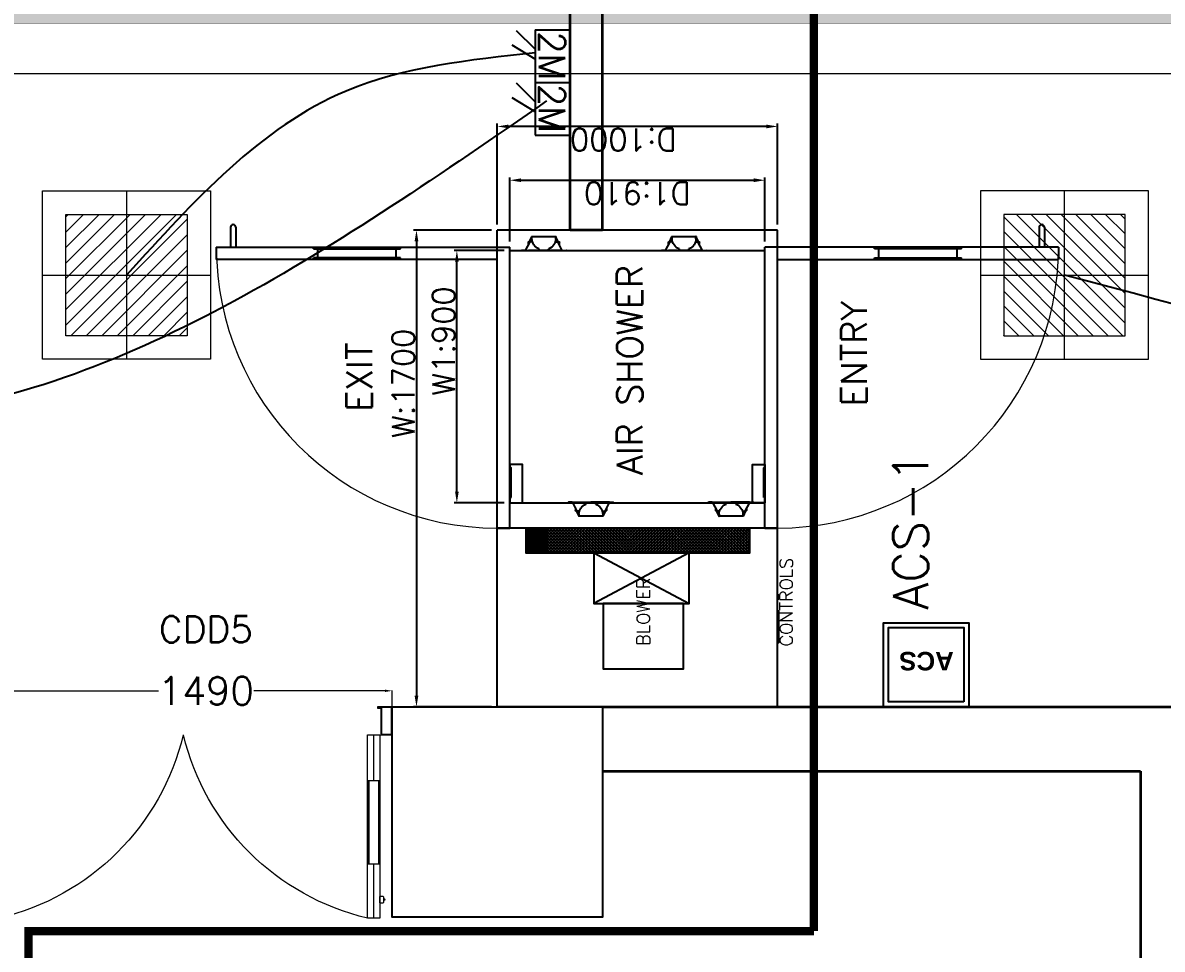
# Model space of a CAD drawing. Extents: x 3505867 to 3988380, y -625948 to -590408.
# Drawn here: x 3519461 to 3523526, y -607143 to -603838 of the extents above; entities that cross this region are included whole.
import ezdxf

# ---------------------------------------------------------------- set-up
doc = ezdxf.new("R2010")
doc.units = 0
doc.header["$LTSCALE"] = 6
doc.header["$MEASUREMENT"] = 0
doc.linetypes.add('CONTINIOUS', pattern=[0])
doc.linetypes.add('CONTINU', pattern=[0])
doc.layers.get('0').update_dxf_attribs({"linetype": 'CONTINUOUS'})
doc.layers.get('Defpoints').update_dxf_attribs({"linetype": 'CONTINUOUS'})
for name, color, linetype, lineweight in [('1200 Door', 144, 'CONTINUOUS', 5), ('Double Leaf Door', 4, 'CONTINUOUS', 18), ('ELE-36W EMERGENCY  LED LIGHT', 7, 'CONTINUOUS', 18), ('ELE-36W LED LIGHT', 210, 'CONTINUOUS', 18), ('ELE-CABLE TRAY', 31, 'CONTINUOUS', 18), ('ELE. DB', 1, 'CONTINUOUS', 9), ('HTL-AC UNIT', 5, 'CONTINUOUS', 25), ('MEP_HVAC_VRF_COPPER_PIPE', 6, 'CONTINUOUS', 9), ('WALL', 10, 'CONTINUOUS', 35)]:
    doc.layers.add(name, color=color, linetype=linetype, lineweight=lineweight)
for name, color, linetype in [('AIR SHOWER', 7, 'CONTINUOUS'), ('COL', 5, 'CONTINUOUS'), ('DIM', 7, 'CONTINUOUS'), ('ELE 36W EMERGENCY LIGHT', 5, 'CONTINUOUS'), ('ELE 36W LED LIGHT', 6, 'CONTINUOUS'), ('ELE-2M RAW P.SB', 40, 'CONTINUOUS'), ('ELE-2M UPS P.SB', 3, 'CONTINUOUS'), ('FA-FIRE TEXT', 7, 'CONTINUOUS'), ('LV-ACS', 30, 'CONTINUOUS'), ('LV.CC CEMARA', 66, 'CONTINUOUS')]:
    doc.layers.add(name, color=color, linetype=linetype)
doc.layers.add('ELE-LIGHTING WIRING', color=7, linetype='CONTINUOUS', true_color=0x63d7b6)
doc.styles.add('ROMANS', font='romans.shx')
doc.styles.get("Standard").update_dxf_attribs({"font": 'SIMPLEX'})
doc.styles.add('T 1-25', font='segoeui.ttf', dxfattribs={"width": 0.8, "height": 50})
doc.dimstyles.new('AEPL1', dxfattribs={"dimtxt": 100, "dimasz": 25, "dimexe": 1.25, "dimexo": 50, "dimtad": 0, "dimdec": 0, "dimtxsty": 'ROMANS', "dimcen": 2.5, "dimclrd": 250, "dimclre": 250, "dimadec": 0, "dimazin": 0, "dimtfac": 1, "dimtdec": 0, "dimtmove": 0, "dimatfit": 3, "dimfxl": 1, "dimlwd": 0, "dimlwe": 0, "dimarcsym": 0})
doc.dimstyles.new('BIGDFD', dxfattribs={"dimtxt": 8, "dimasz": 4, "dimexe": 1, "dimexo": 2, "dimtad": 1, "dimlfac": 10, "dimtxsty": 'Standard', "dimcen": 2.5, "dimclrd": 5, "dimclre": 3, "dimclrt": 1, "dimadec": 0, "dimazin": 0, "dimtfac": 1, "dimtmove": 0, "dimatfit": 3, "dimfxl": 1, "dimarcsym": 0})
doc.dimstyles.new('BIGDFD$0', dxfattribs={"dimtxt": 8, "dimasz": 4, "dimexe": 1, "dimexo": 2, "dimtad": 1, "dimlfac": 10, "dimtxsty": 'Standard', "dimcen": 2.5, "dimclrd": 5, "dimclre": 3, "dimclrt": 1, "dimadec": 0, "dimazin": 0, "dimtfac": 1, "dimtmove": 0, "dimatfit": 3, "dimfxl": 1, "dimarcsym": 0})
doc.dimstyles.new('D 1-25', dxfattribs={"dimtxt": 50, "dimasz": 12.5, "dimexe": 0, "dimexo": 10, "dimgap": 0, "dimtad": 0, "dimdec": 0, "dimzin": 0, "dimdsep": 46, "dimtxsty": 'T 1-25', "dimblk": 'ARCHTICK', "dimcen": 5, "dimclrd": 256, "dimclre": 256, "dimclrt": 256, "dimadec": 0, "dimazin": 0, "dimtfac": 50, "dimtdec": 0, "dimtmove": 1, "dimatfit": 2, "dimfxl": 1, "dimtolj": 1, "dimtzin": 0, "dimarcsym": 0})

# ---------------------------------------------------------------- blocks, each defined once
blk = doc.blocks.new('*D129')
at = {"layer": 'Defpoints', "color": 0, "linetype": 'ByBlock'}
for p in [(-23015, 7717.3), (-24505, 7545.2), (-23015, 7545.2)]:
    blk.add_point(p, dxfattribs=at)
at = {"layer": 'DIM', "color": 250, "linetype": 'ByBlock', "lineweight": 0}
for p, q in [((-24505, 7595.2), (-24505, 7718.6)), ((-24480, 7717.3), (-23848.4, 7717.3)), ((-23040, 7717.3), (-23509, 7717.3)), ((-23015, 7595.2), (-23015, 7718.6))]:
    blk.add_line(p, q, dxfattribs=at)
at = {"layer": 'DIM', "color": 250, "linetype": 'ByBlock'}
for points in [[(-24480, 7721.5), (-24480, 7713.2), (-24505, 7717.3)], [(-23040, 7713.2), (-23040, 7721.5), (-23015, 7717.3)]]:
    blk.add_solid(points, dxfattribs=at)
at = {"layer": 'DIM', "color": 0, "linetype": 'ByBlock', "insert": (-23678.7, 7717.3), "char_height": 100, "attachment_point": 5, "style": 'ROMANS'}
blk.add_mtext('1490', dxfattribs=at)
blk = doc.blocks.new('1500x2100x100 DD')
at = {"layer": 'Double Leaf Door'}
for points in [[(49.2, 263.9), (54.1, 263.9), (54.1, 560.4), (49.2, 560.4)], [(92.8, 560.4), (87.8, 560.4), (87.8, 263.9), (92.8, 263.9)], [(1407.2, 560.4), (1412.2, 560.4), (1412.2, 263.9), (1407.2, 263.9)], [(1450.8, 263.9), (1445.9, 263.9), (1445.9, 560.4), (1450.8, 560.4)]]:
    blk.add_hatch(color=6, dxfattribs=at).paths.add_polyline_path(points)
at = {"layer": 'Double Leaf Door', "color": 8}
for p, q in [((49.2, 100), (49.2, 754.2)), ((49.2, 754.2), (92.8, 754.2)), ((71, 560.4), (71, 754.2)), ((92.8, 754.2), (92.8, 100)), ((1450.8, 754.2), (1407.2, 754.2)), ((1407.2, 754.2), (1407.2, 100)), ((1429, 560.4), (1429, 754.2)), ((1450.8, 100), (1450.8, 754.2)), ((34.8, 696.7), (34.8, 678.8)), ((49.2, 698.7), (36.7, 698.7)), ((49.2, 698.7), (49.2, 676.8)), ((1450.8, 698.7), (1463.3, 698.7)), ((1450.8, 698.7), (1450.8, 676.8)), ((1465.2, 696.7), (1465.2, 678.8)), ((36.7, 676.8), (49.2, 676.8)), ((1463.3, 676.8), (1450.8, 676.8)), ((71, 100), (71, 263.9)), ((1429, 100), (1429, 263.9)), ((5, 100), (5, 0)), ((45.2, 100), (5, 100)), ((7, 98), (7, 2)), ((43.2, 98), (7, 98)), ((43.2, 3), (43.2, 98)), ((45.2, 5), (45.2, 100)), ((92.8, 100), (49.2, 100)), ((1407.2, 100), (1450.8, 100)), ((1454.8, 5), (1454.8, 100)), ((1454.8, 100), (1495, 100)), ((1456.8, 3), (1456.8, 98)), ((1456.8, 98), (1493, 98)), ((1493, 98), (1493, 2)), ((1495, 100), (1495, 0)), ((5, 0), (45.2, 0)), ((7, 2), (45.2, 2)), ((55.1, 3), (43.2, 3)), ((57.1, 5), (45.2, 5)), ((45.2, 2), (55.1, 2)), ((45.2, 0), (57.1, 0)), ((55.1, 2), (55.1, 3)), ((57.1, 0), (57.1, 5)), ((1442.9, 0), (1442.9, 5)), ((1442.9, 5), (1454.8, 5)), ((1454.8, 0), (1442.9, 0)), ((1444.9, 2), (1444.9, 3)), ((1444.9, 3), (1456.8, 3)), ((1454.8, 2), (1444.9, 2)), ((1493, 2), (1454.8, 2)), ((1495, 0), (1454.8, 0))]:
    blk.add_line(p, q, dxfattribs=at)
at = {"layer": 'Double Leaf Door', "color": 6}
for p, q in [((92.8, 560.4), (49.2, 560.4)), ((49.2, 560.4), (49.2, 263.9)), ((54.1, 263.9), (54.1, 560.4)), ((87.8, 263.9), (87.8, 560.4)), ((92.8, 263.9), (92.8, 560.4)), ((1407.2, 263.9), (1407.2, 560.4)), ((1407.2, 560.4), (1450.8, 560.4)), ((1412.2, 263.9), (1412.2, 560.4)), ((1445.9, 263.9), (1445.9, 560.4)), ((1450.8, 560.4), (1450.8, 263.9)), ((49.2, 263.9), (92.8, 263.9)), ((1450.8, 263.9), (1407.2, 263.9))]:
    blk.add_line(p, q, dxfattribs=at)
at = {"layer": 'Double Leaf Door', "color": 6, "ltscale": 100}
for p, q in [((87.8, 560.4), (87.8, 263.9)), ((1412.2, 560.4), (1412.2, 263.9))]:
    blk.add_line(p, q, dxfattribs=at)
at = {"layer": 'Double Leaf Door', "color": 6}
for points in [[(49.2, 560.4), (49.2, 263.9), (54.1, 263.9), (54.1, 560.4), (49.2, 560.4)], [(92.8, 560.4), (92.8, 263.9), (87.8, 263.9), (87.8, 560.4), (92.8, 560.4)], [(1407.2, 560.4), (1407.2, 263.9), (1412.2, 263.9), (1412.2, 560.4), (1407.2, 560.4)], [(1450.8, 560.4), (1450.8, 263.9), (1445.9, 263.9), (1445.9, 560.4), (1450.8, 560.4)]]:
    blk.add_lwpolyline(points, dxfattribs=at)
at = {"layer": 'Double Leaf Door', "ltscale": 5000}
for points in [[(49.2, 560.4), (49.2, 263.9), (54.1, 263.9), (54.1, 560.4), (49.2, 560.4)], [(1450.8, 560.4), (1450.8, 263.9), (1445.9, 263.9), (1445.9, 560.4), (1450.8, 560.4)]]:
    blk.add_lwpolyline(points, dxfattribs=at)
at = {"layer": 'Double Leaf Door', "color": 8}
for centre, radius, start, end in [((-111.3, -108), 886, 13.5745, 76.6836), ((1611.3, -108), 886, 103.3164, 166.4255), ((34.8, 687.7), 3.72, 90, 270), ((36.7, 696.7), 1.98, 90, 180), ((1463.3, 696.7), 1.98, 0, 90), ((1465.2, 687.7), 3.72, 270, 90), ((36.7, 678.8), 1.98, 180, 270), ((1463.3, 678.8), 1.98, 270, 0)]:
    blk.add_arc(centre, radius, start, end, dxfattribs=at)
blk = doc.blocks.new('*D26')
at = {"color": 3, "lineweight": -2, "transparency": 16777216}
for p, q in [((72.76, 197.74), (72.76, 215.65)), ((162.76, 197.74), (162.76, 215.65))]:
    blk.add_line(p, q, dxfattribs=at)
at = {"color": 5, "lineweight": -2, "transparency": 16777216}
blk.add_line((76.76, 214.65), (158.76, 214.65), dxfattribs=at)
at = {"color": 5, "transparency": 16777216}
for points in [[(76.76, 215.31), (76.76, 213.98), (72.76, 214.65)], [(158.76, 213.98), (158.76, 215.31), (162.76, 214.65)]]:
    blk.add_solid(points, dxfattribs=at)
at = {"layer": 'Defpoints', "color": 0, "transparency": 16777216}
for p in [(162.76, 214.65), (72.76, 195.74), (162.76, 195.74)]:
    blk.add_point(p, dxfattribs=at)
at = {"color": 1, "transparency": 16777216, "insert": (130.44, 219.36), "char_height": 8, "attachment_point": 5}
blk.add_mtext('W1:900', dxfattribs=at)
blk = doc.blocks.new('*D27')
at = {"color": 3, "lineweight": -2, "transparency": 16777216}
for p, q in [((0, 202.24), (0, 230.07)), ((170, 202.24), (170, 230.07))]:
    blk.add_line(p, q, dxfattribs=at)
at = {"color": 5, "lineweight": -2, "transparency": 16777216}
blk.add_line((166, 229.07), (4, 229.07), dxfattribs=at)
at = {"color": 5, "transparency": 16777216}
for points in [[(4, 229.74), (4, 228.4), (0, 229.07)], [(166, 228.4), (166, 229.74), (170, 229.07)]]:
    blk.add_solid(points, dxfattribs=at)
at = {"layer": 'Defpoints', "color": 0, "transparency": 16777216}
for p in [(0, 229.07), (0, 200.24), (170, 200.24)]:
    blk.add_point(p, dxfattribs=at)
at = {"color": 1, "transparency": 16777216, "insert": (115.34, 233.78), "char_height": 8, "attachment_point": 5}
blk.add_mtext('W:1700', dxfattribs=at)
blk = doc.blocks.new('nolllw new')
for p, q in [((-138.6, 13.9), (-138.1, 15.3)), ((-124.2, 15.9), (-137.1, 15.9)), ((-123.3, 15.4), (-107, -15.4)), ((-112.6, 13.9), (-2.6, 13.9)), ((8.1, 15.4), (-8.1, -15.4)), ((9, 15.9), (22, 15.9)), ((23.4, 13.9), (22.7, 15.9)), ((23.4, 13.9), (22.9, 15.3)), ((-100.3, -15.9), (-106.1, -15.9)), ((-14.9, -15.9), (-9, -15.9))]:
    blk.add_line(p, q)
at = {"color": 19}
for p, q in [((-124.2, 15.9), (-57.6, 15.9)), ((9, 15.9), (-57.6, 15.9)), ((-100.1, -34.1), (-15, -34.1))]:
    blk.add_line(p, q, dxfattribs=at)
at = {"color": 1}
for p, q in [((-74.6, 14.6), (-74.6, 10.7)), ((-40.6, 14.6), (-40.6, 10.7)), ((-100, -26.8), (-100, -34.1)), ((-15.1, -26.8), (-15.1, -34.1))]:
    blk.add_line(p, q, dxfattribs=at)
at = {"color": 3}
for p, q in [((-112.9, -4.5), (-112.9, -13.1)), ((-109.6, -16.1), (-109.9, -16.1)), ((-108.7, -16.7), (-100.8, -33.8)), ((-100.3, -34.1), (-100.1, -34.1)), ((-14.8, -34.1), (-15, -34.1)), ((-6.5, -16.7), (-14.4, -33.8)), ((-5.6, -16.1), (-5.3, -16.1)), ((-2.3, -4.5), (-2.3, -13.1))]:
    blk.add_line(p, q, dxfattribs=at)
for centre, radius, start, end in [((-137.1, 14.9), 1, 90, 159.381), ((-124.2, 14.9), 1, 27.8597, 90), ((9, 14.9), 1, 90, 152.1403), ((22, 14.9), 1, 20.619, 90), ((-106.1, -14.9), 1, 207.8597, 270), ((-100.3, -14.9), 1, 270, 343.3261), ((-60.8, -26.8), 40.2, 161.5212, 163.3261), ((-54.4, -26.8), 40.2, 16.6739, 18.4788), ((-14.9, -14.9), 1, 196.6739, 270), ((-9, -14.9), 1, 270, 332.1403)]:
    blk.add_arc(centre, radius, start, end)
at = {"color": 1}
for centre, radius, start, end in [((-60.8, -26.8), 39.2, 111.5891, 180), ((-75.6, 10.7), 1, 291.5891, 0), ((-74.2, 14.5), 0.396, 106.6984, 167.5275), ((-41, 14.5), 0.396, 12.4725, 73.3016), ((-39.6, 10.7), 1, 180, 248.4109), ((-54.4, -26.8), 39.2, 0, 68.4109)]:
    blk.add_arc(centre, radius, start, end, dxfattribs=at)
at = {"color": 3}
for centre, radius, start, end in [((-109.9, -13.1), 3, 180, 270), ((-109.6, -17.1), 1, 24.7129, 90), ((-100.3, -33.6), 0.5, 204.7129, 270), ((-14.8, -33.6), 0.5, 270, 335.2871), ((-5.6, -17.1), 1, 90, 155.2871), ((-5.3, -13.1), 3, 270, 0)]:
    blk.add_arc(centre, radius, start, end, dxfattribs=at)
blk = doc.blocks.new('*D29')
at = {"layer": 'AIR SHOWER', "color": 3, "lineweight": -2, "transparency": 16777216}
for p, q in [((172, 200.24), (208.02, 200.24)), ((172, 100.24), (208.02, 100.24))]:
    blk.add_line(p, q, dxfattribs=at)
at = {"layer": 'AIR SHOWER', "color": 5, "lineweight": -2, "transparency": 16777216}
blk.add_line((207.02, 104.24), (207.02, 196.24), dxfattribs=at)
at = {"layer": 'AIR SHOWER', "color": 5, "transparency": 16777216}
for points in [[(207.68, 196.24), (206.35, 196.24), (207.02, 200.24)], [(206.35, 104.24), (207.68, 104.24), (207.02, 100.24)]]:
    blk.add_solid(points, dxfattribs=at)
at = {"layer": 'Defpoints', "color": 0, "transparency": 16777216}
for p in [(170, 200.24), (207.02, 200.24), (170, 100.24)]:
    blk.add_point(p, dxfattribs=at)
at = {"layer": 'AIR SHOWER', "color": 1, "transparency": 16777216, "insert": (202.31, 155.27), "char_height": 8, "attachment_point": 5, "rotation": 90}
blk.add_mtext('D:1000', dxfattribs=at)
blk = doc.blocks.new('*D30')
at = {"layer": 'AIR SHOWER', "color": 3, "lineweight": -2, "transparency": 16777216}
for p, q in [((166, 195.74), (188.83, 195.74)), ((166, 104.74), (188.83, 104.74))]:
    blk.add_line(p, q, dxfattribs=at)
at = {"layer": 'AIR SHOWER', "color": 5, "lineweight": -2, "transparency": 16777216}
blk.add_line((187.83, 191.74), (187.83, 108.74), dxfattribs=at)
at = {"layer": 'AIR SHOWER', "color": 5, "transparency": 16777216}
for points in [[(188.5, 191.74), (187.17, 191.74), (187.83, 195.74)], [(187.17, 108.74), (188.5, 108.74), (187.83, 104.74)]]:
    blk.add_solid(points, dxfattribs=at)
at = {"layer": 'Defpoints', "color": 0, "transparency": 16777216}
for p in [(164, 195.74), (164, 104.74), (187.83, 104.74)]:
    blk.add_point(p, dxfattribs=at)
at = {"layer": 'AIR SHOWER', "color": 1, "transparency": 16777216, "insert": (183.12, 150.24), "char_height": 8, "attachment_point": 5, "rotation": 90}
blk.add_mtext('D1:910', dxfattribs=at)
blk = doc.blocks.new('light300x600')
at = {"layer": 'ELE-36W LED LIGHT', "lineweight": 0}
for p, q in [((918214.7, -78407.4), (918214.7, -79007.4)), ((918814.7, -78407.4), (918214.7, -78407.4)), ((918514.7, -78407.4), (918514.7, -79007.4)), ((918814.7, -79007.4), (918814.7, -78407.4)), ((918298.3, -78491.3), (918298.6, -78491)), ((918298.3, -78544.3), (918351.6, -78491)), ((918298.3, -78597.3), (918404.7, -78491)), ((918298.3, -78650.4), (918457.7, -78491)), ((918298.3, -78703.4), (918510.7, -78491)), ((918298.3, -78756.4), (918563.8, -78491)), ((918298.3, -78809.5), (918616.8, -78491)), ((918298.3, -78862.5), (918669.8, -78491)), ((918298.3, -78915.5), (918722.9, -78491)), ((918298.3, -78491), (918298.3, -78923.7)), ((918731.1, -78491), (918298.3, -78491)), ((918731.1, -78923.7), (918731.1, -78491)), ((918343.2, -78923.7), (918731.1, -78535.8)), ((918396.2, -78923.7), (918731.1, -78588.8)), ((918449.2, -78923.7), (918731.1, -78641.9)), ((918502.3, -78923.7), (918731.1, -78694.9)), ((918214.7, -78707.4), (918814.7, -78707.4)), ((918555.3, -78923.7), (918731.1, -78747.9)), ((918608.3, -78923.7), (918731.1, -78801)), ((918661.3, -78923.7), (918731.1, -78854)), ((918298.3, -78923.7), (918731.1, -78923.7)), ((918714.4, -78923.7), (918731.1, -78907)), ((918214.7, -79007.4), (918814.7, -79007.4))]:
    blk.add_line(p, q, dxfattribs=at)
blk = doc.blocks.new('ELE.EMERGENCY 40W LED LIGHT')
at = {"layer": 'ELE-36W EMERGENCY  LED LIGHT'}
h = blk.add_hatch(dxfattribs=at)
h.set_pattern_fill('ANSI31', color=5, scale=300, style=0)
h.paths.add_polyline_path([(-207.7, -207.7), (-207.7, 207.7), (207.7, 207.7), (207.7, -207.7)])
for p, q in [((0, 288), (0, -288)), ((-288, 0), (288, 0))]:
    blk.add_line(p, q, dxfattribs=at)
for points in [[(-288, -288), (-288, 288), (288, 288), (288, -288)], [(-207.7, -207.7), (-207.7, 207.7), (207.7, 207.7), (207.7, -207.7)]]:
    blk.add_lwpolyline(points, close=True, dxfattribs=at)
blk = doc.blocks.new('2M SB')
at = {"layer": 'ELE-2M RAW P.SB'}
for p, q in [((-133.8, 160), (-69.3, 265.2)), ((-88.2, 160), (-3.4, 244.9)), ((-240, 160), (-240, 0)), ((0, 160), (-240, 160)), ((0, 160), (0, 0))]:
    blk.add_line(p, q, dxfattribs=at)
blk.add_text('2M', height=120, rotation=180, dxfattribs=at).set_placement((-6, 143))
blk = doc.blocks.new('2M UPS SB')
at = {"layer": 'ELE-2M UPS P.SB', "color": 3}
for p, q in [((-133.8, 160), (-69.3, 265.2)), ((-88.2, 160), (-3.4, 244.9)), ((-240, 160), (-240, 0)), ((0, 160), (-240, 160)), ((0, 160), (0, 0))]:
    blk.add_line(p, q, dxfattribs=at)
blk.add_text('2M', height=120, rotation=180, dxfattribs=at).set_placement((-6, 143))
blk = doc.blocks.new('WDD')
at = {"layer": 'ELE-LIGHTING WIRING', "color": 254, "linetype": 'ByBlock'}
blk.add_spline([(11300, 9757.4), (10625.4, 9621.4), (9842.5, 8965)], degree=3, dxfattribs=at)
at = {"layer": 'ELE-LIGHTING WIRING', "linetype": 'ByBlock'}
for points in [[(11340.6, 9586), (9072.1, 8468.8), (6677.5, 8965)], [(18010, 7889.9), (15805.2, 8311), (13188.8, 8965)]]:
    blk.add_spline(points, degree=3, dxfattribs=at)
at = {"layer": 'ELE 36W EMERGENCY LIGHT', "xscale": 1.041666666677768, "yscale": 1.041666666677768, "zscale": 1.041666666677768}
blk.add_blockref('ELE.EMERGENCY 40W LED LIGHT', (9842.5, 8965), dxfattribs=at)
at = {"layer": 'ELE 36W LED LIGHT', "rotation": 89.9999999995464}
blk.add_blockref('light300x600', (-65518.6, -909549.7), dxfattribs=at)
at = {"layer": 'ELE-2M RAW P.SB', "color": 6, "xscale": 0.7812500000005363, "yscale": 0.7812500000005363, "zscale": 0.7812500000005363, "rotation": 89.99999999999979}
blk.add_blockref('2M SB', (11425, 9652), dxfattribs=at)
at = {"layer": 'ELE-2M UPS P.SB', "color": 6, "xscale": 0.7812500000005363, "yscale": 0.7812500000005363, "zscale": 0.7812500000005363, "rotation": 89.9999999999999}
blk.add_blockref('2M UPS SB', (11425, 9839.5), dxfattribs=at)
blk = doc.blocks.new('*D340')
at = {"layer": 'Defpoints', "color": 0, "linetype": 'ByBlock'}
for p in [(5860.6, 9862.2), (26891.3, 9862.2), (5860.6, 9683.8)]:
    blk.add_point(p, dxfattribs=at)
at = {"layer": 'ELE-CABLE TRAY', "color": 7, "linetype": 'CONTINIOUS', "lineweight": -2}
for p, q in [((5860.6, 9852.2), (5860.6, 9683.8)), ((26891.3, 9852.2), (26891.3, 9683.8)), ((5960.6, 9683.8), (16061.7, 9683.8)), ((26791.3, 9683.8), (16690.3, 9683.8))]:
    blk.add_line(p, q, dxfattribs=at)
at = {"layer": 'ELE-CABLE TRAY', "color": 7, "linetype": 'ByBlock'}
for points in [[(5960.6, 9700.5), (5960.6, 9667.1), (5860.6, 9683.8)], [(26791.3, 9667.1), (26791.3, 9700.5), (26891.3, 9683.8)]]:
    blk.add_solid(points, dxfattribs=at)
at = {"layer": 'ELE-CABLE TRAY', "color": 7, "linetype": 'ByBlock', "insert": (16376, 9683.8), "char_height": 150, "attachment_point": 5, "style": 'ROMANS'}
blk.add_mtext('\\A1;21031', dxfattribs=at)
blk = doc.blocks.new('ACS')
at = {"layer": 'LV-ACS'}
for points in [[(-346.1, 0), (346.1, 0), (346.1, -681.4), (-346.1, -681.4)], [(-306.1, -40), (306.1, -40), (306.1, -641.4), (-306.1, -641.4)]]:
    blk.add_lwpolyline(points, close=True, dxfattribs=at)
at = {"layer": 'LV-ACS', "color": 0, "insert": (-224.2, -295.2), "char_height": 150, "width": 1536.556, "attachment_point": 1}
blk.add_mtext('{\\fArial|b1|i0|c0|p34;ACS}', dxfattribs=at)
blk = doc.blocks.new('EFRWR')
at = {"layer": 'LV-ACS', "color": 0, "xscale": 0.4402729995893681, "yscale": 0.4402729995893681, "zscale": 0.4402729995893681, "rotation": 180}
blk.add_blockref('ACS', (12695, 7425), dxfattribs=at)
at = {"layer": 'FA-FIRE TEXT', "color": 200, "linetype": 'CONTINU', "insert": (12577.1, 7771.2), "char_height": 125, "width": 349.838, "attachment_point": 1, "rotation": 90, "style": 'ROMANS'}
blk.add_mtext('{\\C256;ACS-1\\P}', dxfattribs=at)
blk = doc.blocks.new('DAD')
at = {"layer": 'MEP_HVAC_VRF_COPPER_PIPE', "color": 6, "linetype": 'ByBlock', "const_width": 30}
for points in [[(12294.8, 12539.4), (12294.8, 6625)], [(9492.4, 3224.8), (9492.4, 6625), (12294.8, 6625)]]:
    blk.add_lwpolyline(points, dxfattribs=at)
blk = doc.blocks.new('AIR SHOWER')
at = {"layer": 'AIR SHOWER'}
h = blk.add_hatch(dxfattribs=at)
h.set_pattern_fill('ANSI37', color=256, scale=0.24, angle=180, style=0)
h.set_pattern_definition([(45, (-36516.70436, 5170.6153), (-0.538815367, 0.538815367), []), (135, (-36516.70436, 5170.6153), (-0.538815367, -0.538815367), [])])
h.paths.add_polyline_path([(63.7649, 110.1138), (54.9235, 110.1138), (54.9235, 189.8012), (63.7649, 189.8012)])
h = blk.add_hatch(dxfattribs=at)
h.set_pattern_fill('ANSI37', color=256, scale=0.24, angle=180, style=0)
h.set_pattern_definition([(45, (-52704.6564, 3586.6221), (-0.538815367, 0.538815367), []), (135, (-52704.6564, 3586.6221), (-0.538815367, -0.538815367), [])])
h.paths.add_polyline_path([(54.9235, 189.5272), (63.7649, 189.5272), (63.7649, 182.3028), (54.9235, 182.3028)])
for p, q in [((159.5, 200.2351), (159.5, 300.4701)), ((164, 300.4701), (159.5, 300.4701)), ((164, 300.4701), (164, 200.2351)), ((171.05, 295.4201), (164, 295.4201)), ((171.05, 293.5201), (164, 293.5201)), ((159.5, 265.8021), (160.1, 265.8021)), ((160.1, 234.8021), (160.1, 265.8021)), ((160.1, 264.3021), (163.4, 264.3021)), ((163.4, 265.8021), (163.4, 234.8021)), ((163.4, 265.8021), (164, 265.8021)), ((160.1, 236.3021), (163.4, 236.3021)), ((159.5, 234.8021), (160.1, 234.8021)), ((163.4, 234.8021), (164, 234.8021)), ((0, 100.2351), (0, 200.2351)), ((0, 200.2351), (170, 200.2351)), ((63.7649, 200.2351), (63.7649, 195.7351)), ((63.7649, 100.2351), (63.7649, 200.2351)), ((164, 200.2351), (164, 195.7351)), ((170, 100.2351), (170, 200.2351)), ((170, 100.2351), (170, 200.2351)), ((63.7649, 195.7351), (164, 195.7351)), ((72.7649, 195.7351), (164, 195.7351)), ((72.7649, 195.7351), (72.7649, 104.7351)), ((162.7649, 195.7351), (162.7649, 104.7351)), ((162.7649, 195.7351), (162.7649, 104.7351)), ((54.9235, 165.7555), (36.841, 131.8309)), ((54.9235, 131.8309), (36.841, 165.7555)), ((63.7649, 104.7351), (164, 104.7351)), ((63.7649, 104.7351), (63.7649, 100.2351)), ((164, 100.2351), (164, 104.7351)), ((0, 100.2351), (170, 100.2351)), ((159.5, 100.2351), (159.5, 0)), ((164, 0), (164, 100.2351)), ((159.5, 65.6681), (160.1, 65.6681)), ((160.1, 65.6681), (160.1, 34.6681)), ((163.4, 34.6681), (163.4, 65.6681)), ((163.4, 65.6681), (164, 65.6681)), ((160.1, 64.1681), (163.4, 64.1681)), ((159.5, 34.6681), (160.1, 34.6681)), ((160.1, 36.1681), (163.4, 36.1681)), ((163.4, 34.6681), (164, 34.6681)), ((171.05, 6.95), (164, 6.95)), ((171.05, 5.05), (164, 5.05)), ((164, 0), (159.5, 0))]:
    blk.add_line(p, q, dxfattribs=at)
for points in [[(86.4277, 195.7351), (72.7649, 195.7351), (72.7649, 191.2865), (86.4277, 191.2865)], [(74.6432, 195.334), (85.2425, 195.334), (85.2425, 195.7351), (74.6432, 195.7351)], [(63.7649, 190.0987), (54.9235, 190.0987), (54.9235, 110.1138), (63.7649, 110.1138)], [(54.9235, 165.7555), (36.841, 165.7555), (36.841, 131.8309), (54.9235, 131.8309)], [(36.841, 162.4912), (13.6037, 162.4912), (13.6037, 133.8537), (36.841, 133.8537)], [(86.4277, 104.7351), (72.7649, 104.7351), (72.7649, 109.1836), (86.4277, 109.1836)], [(74.6432, 105.1361), (85.2425, 105.1361), (85.2425, 104.7351), (74.6432, 104.7351)], [(22.7846, 100.2351), (32.79, 100.2351), (32.79, 100.2351), (22.7846, 100.2351)], [(22.7846, 100.2351), (34.2228, 100.2351), (34.2228, 99.8821), (22.7846, 99.8821)], [(38.3459, 100.2351), (39.8996, 100.2351), (39.8996, 99.8823), (38.3459, 99.8823)]]:
    blk.add_lwpolyline(points, close=True, dxfattribs=at)
at = {"layer": 'AIR SHOWER', "color": 19, "lineweight": 0}
for centre, start, end in [((164, 200.2351), 90, 180), ((164, 100.2351), 180, 270)]:
    blk.add_arc(centre, 100.2351, start, end, dxfattribs=at)
at = {"layer": 'AIR SHOWER'}
for centre in [(171.05, 294.4701), (171.05, 6)]:
    blk.add_arc(centre, 0.95, 270, 90, dxfattribs=at)
at = {"layer": 'AIR SHOWER', "xscale": -0.1, "yscale": 0.1, "zscale": 0.1}
for p, rotation in [((164.3039, 177.8504), 89.99999999999997), ((71.3723, 172.6198), 269.9999999999856), ((164.3039, 127.8504), 89.99999999999997), ((71.3723, 122.6198), 269.9999999999856)]:
    blk.add_blockref('nolllw new', p, dxfattribs=dict(at, rotation=rotation))
at = {"layer": 'AIR SHOWER'}
for s, height, p in [('EXIT', 9.14932, (105.2922, 244.8428)), ('AIR SHOWER', 9.14932, (82.7486, 148.4504)), ('BLOWER', 4.57466, (21.8029, 145.8279)), ('CONTROLS', 4.57466, (21.5589, 94.8755)), ('ENTRY', 9.14932, (107.2005, 68.4017))]:
    blk.add_text(s, height=height, dxfattribs=at).set_placement(p)
for base, p1, p2, angle, text, dimstyle, picture, middle in [((0, 229.071), (170, 200.2351), (0, 200.2351), 180, 'W:1700', 'BIGDFD', '*D27', (115.3408, 229.071)), ((162.7649, 214.648), (72.7649, 195.7351), (162.7649, 195.7351), 180, 'W1:900', 'BIGDFD', '*D26', (130.4357, 214.648)), ((207.0183, 200.2351), (170, 100.2351), (170, 200.2351), 90, 'D:<>', 'BIGDFD$0', '*D29', (207.0183, 155.2726))]:
    dim = blk.add_linear_dim(base=base, p1=p1, p2=p2, angle=angle, text=text, dimstyle=dimstyle, dxfattribs=at)
    dim.commit()
    dim.dimension.update_dxf_attribs({"geometry": picture, "text_midpoint": middle, "dimtype": 128})
dim = blk.add_linear_dim(base=(187.8331, 104.7351), p1=(164, 195.7351), p2=(164, 104.7351), angle=90, text='D1:<>', dimstyle='BIGDFD$0', dxfattribs=at)
dim.commit()
dim.dimension.update_dxf_attribs({"geometry": '*D30', "text_midpoint": (183.1235, 150.2351)})
blk = doc.blocks.new('CIVIL IVF')
at = {"layer": 'COL', "color": 8}
blk.add_lwpolyline([(-23015, 7660.2), (-22265, 7660.2), (-22265, 6910.2), (-23015, 6910.2)], close=True, dxfattribs=at)
at = {"layer": 'WALL', "color": 8, "linetype": 'ByBlock'}
for p, q in [((-22380, 9360.2), (-22380, 10700.2)), ((-22265, 9360.2), (-22265, 10700.2)), ((-22265, 9360.2), (-22380, 9360.2)), ((-22265, 7660.2), (-20230, 7660.2)), ((-22265, 7430.2), (-20345, 7430.2)), ((-20345, 7430.2), (-20345, 985.2))]:
    blk.add_line(p, q, dxfattribs=at)
at = {"layer": 'AIR SHOWER', "color": 8, "xscale": 10, "yscale": 10, "zscale": 10, "rotation": 90}
blk.add_blockref('AIR SHOWER', (-20637.6, 7660.2), dxfattribs=at)
at = {"layer": 'Double Leaf Door', "color": 8, "xscale": -1, "rotation": 180}
blk.add_blockref('1500x2100x100 DD', (-24510, 7660.2), dxfattribs=at)
at = {"layer": '1200 Door', "color": 8, "linetype": 'ByBlock', "style": 'ROMANS'}
blk.add_text('CDD5', height=94.18, dxfattribs=at).set_placement((-23847.2, 7889.3, -35804.4))
at = {"layer": 'DIM', "color": 8, "linetype": 'ByBlock'}
dim = blk.add_linear_dim(base=(-23015, 7717.3), p1=(-24505, 7545.2), p2=(-23015, 7545.2), dimstyle='AEPL1', dxfattribs=at)
dim.commit()
dim.dimension.update_dxf_attribs({"geometry": '*D129', "text_midpoint": (-23678.7, 7717.3), "dimtype": 160})
blk = doc.blocks.new('FEWA')
at = {"layer": 'ELE-CABLE TRAY', "linetype": 'ByBlock'}
h = blk.add_hatch(dxfattribs=at)
h.set_pattern_fill('ZIGZAG', color=256, scale=400.785606)
h.set_pattern_definition([(0, (-23114.08, -50256.307), (50.0982, 50.0982), [50.0982, -50.0982]), (90, (-23063.983, -50256.307), (-50.0982, 50.0982), [50.0982, -50.0982])])
h.paths.add_polyline_path([(26891.3, 9962.2), (5860.6, 9962.2), (5860.6, 9862.2), (26891.3, 9862.2)])
at = {"layer": 'ELE-CABLE TRAY', "linetype": 'ByBlock', "const_width": 1.86}
blk.add_lwpolyline([(26891.3, 9962.2), (5860.6, 9962.2), (5860.6, 9862.2), (26891.3, 9862.2)], close=True, dxfattribs=at)
at = {"layer": 'ELE-CABLE TRAY', "color": 21}
dim = blk.add_linear_dim(base=(5860.6, 9683.8), p1=(26891.3, 9862.2), p2=(5860.6, 9862.2), dimstyle='D 1-25', override={"dimtxt": 150, "dimasz": 100, "dimtxsty": 'ROMANS', "dimclrd": 7, "dimclre": 7, "dimclrt": 7}, dxfattribs=at)
dim.commit()
dim.dimension.update_dxf_attribs({"geometry": '*D340', "text_midpoint": (16376, 9683.8)})

msp = doc.modelspace()

# ---------------------------------------------------------------- block references
at = {"linetype": 'ByBlock'}
msp.add_blockref('CIVIL IVF', (3543794, -613938.4), dxfattribs=at)
at = {"layer": 'ELE-CABLE TRAY', "color": 0, "linetype": 'ByBlock'}
msp.add_blockref('FEWA', (3509989, -613703.2), dxfattribs=at)
at = {"layer": 'ELE. DB', "color": 0, "linetype": 'ByBlock'}
msp.add_blockref('WDD', (3509989, -613703.2), dxfattribs=at)
at = {"layer": 'HTL-AC UNIT', "color": 0, "linetype": 'ByBlock'}
msp.add_blockref('DAD', (3509989, -613703.2), dxfattribs=at)
at = {"layer": 'LV.CC CEMARA', "color": 0, "linetype": 'ByBlock'}
msp.add_blockref('EFRWR', (3509989, -613703.2), dxfattribs=at)

doc.saveas('drawing.dxf')
